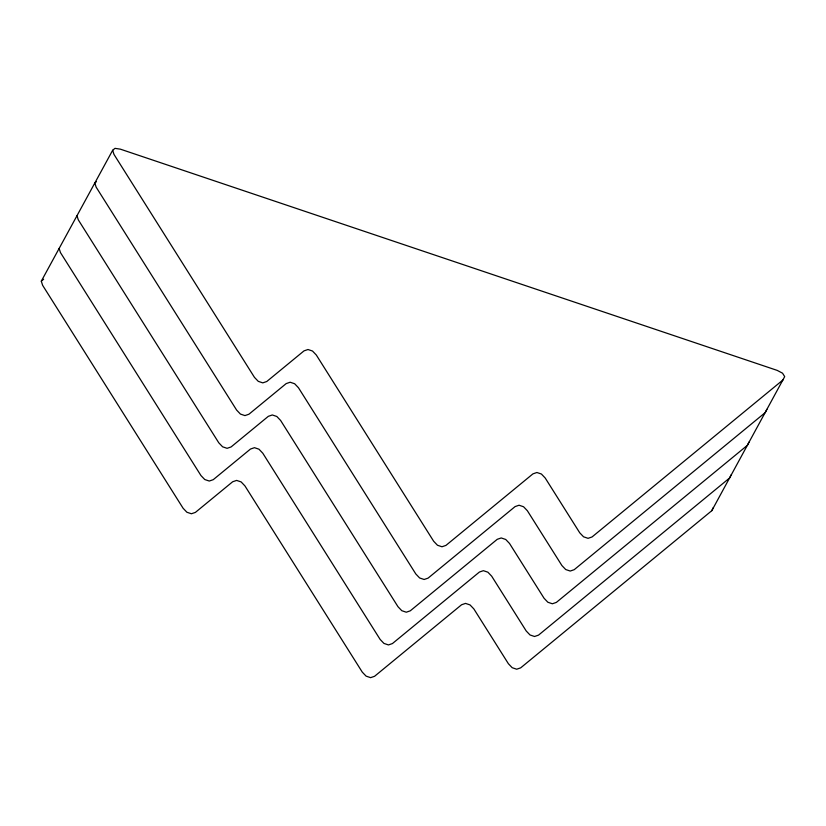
<?xml version="1.0" encoding="UTF-8"?>
<svg xmlns="http://www.w3.org/2000/svg" width="826" height="826" viewBox="0 0 826 826"><rect width="100%" height="100%" fill="white"/><g stroke="black" fill="none" stroke-linecap="round" stroke-linejoin="round"><path stroke-width="1.24" d="M711.795 510.695L784.7 376.615L782.532 373.187L777.245 370.409L120.359 149.155L115 148.35L112.666 150.27L41.3 281.16L42.611 285.3L183.104 508.258L186.913 512.254L191.415 513.762L195.401 512.399L232.643 481.775L236.628 480.412L241.13 481.919L244.94 485.915L362.294 672.147L366.104 676.133L370.606 677.65L374.581 676.288L461.558 604.766L465.534 603.403L470.035 604.921L473.845 608.907L508.382 663.712L512.192 667.707L516.694 669.215L520.679 667.852L711.795 510.695L713.334 507.515M731.175 474.795L729.637 477.965L538.521 635.132L534.536 636.495L530.034 634.977L526.224 630.992L491.687 576.187L487.877 572.191L483.375 570.683L479.4 572.046L392.422 643.568L388.447 644.93L383.945 643.413L380.136 639.427L262.782 453.195L258.972 449.199L254.47 447.682L250.484 449.045L213.242 479.679L209.257 481.042L204.755 479.524L200.945 475.539L60.453 252.58L59.142 248.44M749.017 442.065L747.478 445.245L556.363 602.402L552.377 603.775L547.875 602.257L544.066 598.261L509.528 543.467L505.719 539.471L501.217 537.953L497.242 539.316L410.264 610.837L406.289 612.211L401.787 610.693L397.977 606.697L280.623 420.465L276.813 416.48L272.312 414.962L268.326 416.325L231.084 446.949L227.098 448.322L222.597 446.804L218.787 442.808L78.294 219.85L76.983 215.71M766.858 409.345L765.32 412.525L574.204 569.682L570.219 571.045L565.717 569.537L561.907 565.542L527.37 510.736L523.56 506.751L519.058 505.233L515.083 506.596L428.105 578.117L424.13 579.48L419.629 577.963L415.819 573.977L298.465 387.745L294.655 383.749L290.153 382.231L286.168 383.605L248.925 414.229L244.94 415.592L240.438 414.084L236.628 410.088L96.136 187.13L94.825 182.99L96.384 181.71M41.3 281.16L43.633 279.24M783.162 379.795L592.046 536.962L588.06 538.325L583.559 536.807L579.749 532.822L545.212 478.017L541.402 474.021L536.9 472.503L532.925 473.876L445.947 545.397L441.972 546.76L437.47 545.243L433.66 541.247L316.306 355.015L312.496 351.029L307.995 349.512L304.009 350.874L266.767 381.509L262.782 382.872L258.28 381.354L254.47 377.368L113.978 154.41L112.666 150.27"/></g></svg>
